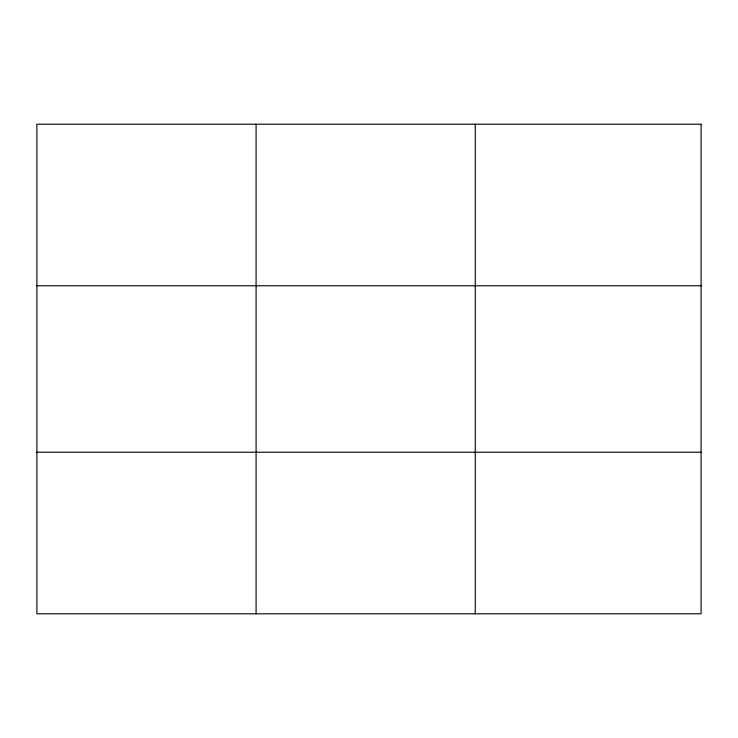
<?xml version="1.0" encoding="UTF-8"?>
<svg xmlns="http://www.w3.org/2000/svg" width="738" height="738" viewBox="0 0 738 738"><rect width="100%" height="100%" fill="white"/><g stroke="black" fill="none" stroke-linecap="round" stroke-linejoin="round"><path stroke-width="1.11" d="M256.086 124.205L256.086 613.795M475.272 124.205L475.272 613.795M36.9 285.772L701.1 285.772M36.9 452.228L701.1 452.228M701.1 124.205L701.1 613.795L36.9 613.795L36.9 124.205L701.1 124.205"/></g></svg>
